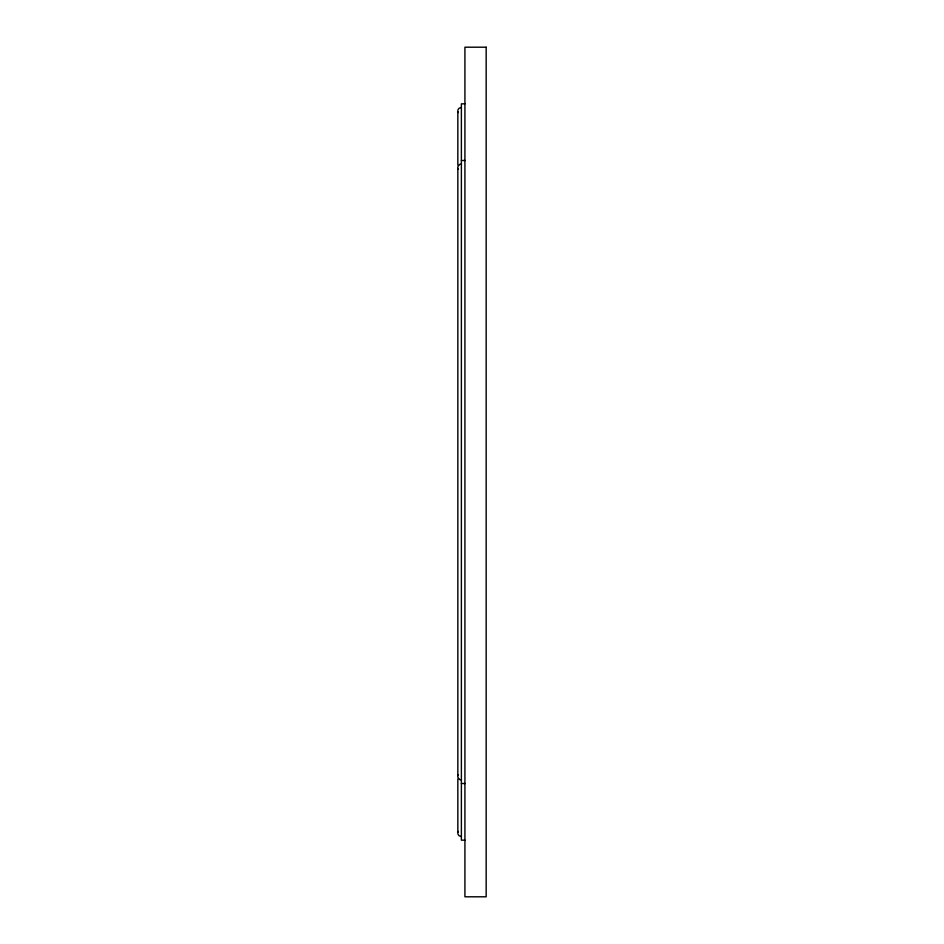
<?xml version="1.0" encoding="UTF-8"?>
<svg xmlns="http://www.w3.org/2000/svg" width="944" height="944" viewBox="0 0 944 944"><rect width="100%" height="100%" fill="white"/><g stroke="black" fill="none" stroke-linecap="round" stroke-linejoin="round"><path stroke-width="1.42" d="M457.934 775.626L458.277 774.776M457.934 832.266L458.277 831.416M457.958 109.917L458.89 108.359L461.38 107.356M457.958 166.557L459.622 164.445L461.38 163.996M464.92 103.84L461.38 103.84L461.38 840.16L464.92 840.16M461.38 160.48L464.92 160.48M461.38 783.52L464.92 783.52M461.38 780.004L459.622 779.555L457.958 777.443M461.38 836.644L458.89 835.641L457.958 834.083M457.934 111.734L458.277 112.584M457.934 168.374L458.277 169.224M457.84 110.92L457.84 165.153M457.84 167.56L457.84 776.44M457.84 778.847L457.84 833.08M486.16 47.2L464.92 47.2L464.92 896.8L486.16 896.8L486.16 47.2"/></g></svg>
